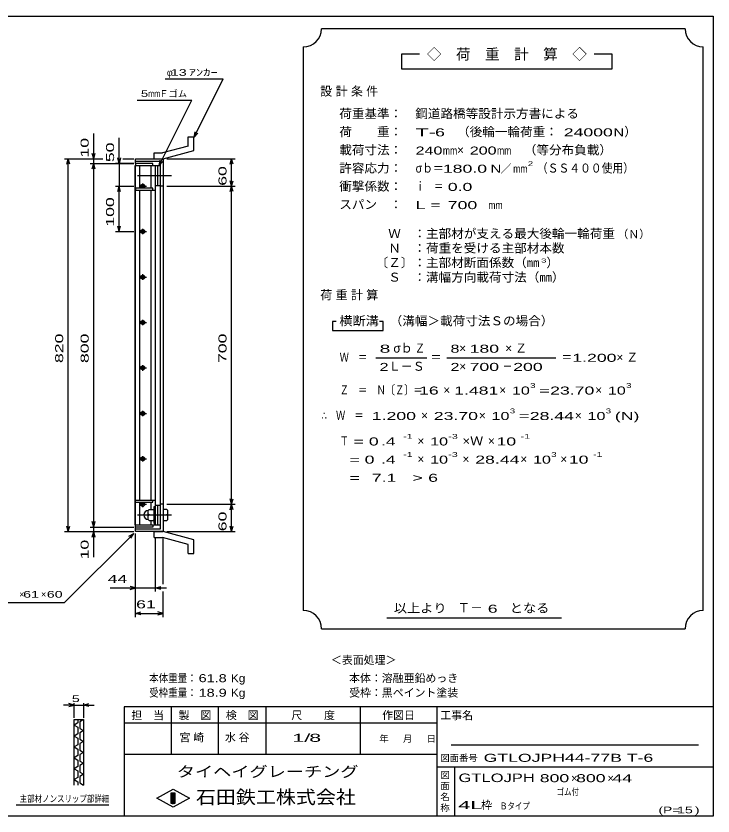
# Model space of a CAD drawing. Units: millimetres, scale not verified. Extents: x -1456 to 1385, y -1026 to 843.
# Drawn here: x -149 to 1385, y -917 to 843 of the extents above; entities that cross this region are included whole.
import ezdxf
from ezdxf.enums import TextEntityAlignment as Align

# ---------------------------------------------------------------- set-up
doc = ezdxf.new("R2010")
doc.units = ezdxf.units.MM
doc.header["$LTSCALE"] = 8
doc.linetypes.add('CHAIN', pattern=[18.5, 12, -1.5, 3.5, -1.5])
for name, color, linetype, lineweight in [('0_2', 150, 'Continuous', 25), ('16', 3, 'Continuous', 25), ('19', 6, 'Continuous', 25), ('22', 4, 'Continuous', 25), ('24', 2, 'Continuous', 25), ('32', 4, 'Continuous', 25)]:
    doc.layers.add(name, color=color, linetype=linetype, lineweight=lineweight)
doc.styles.add('ベクトル', font='')
doc.styles.get('ベクトル').set_extended_font_data('ベクトル')

msp = doc.modelspace()

# ---------------------------------------------------------------- linework, layer by layer
at = {"layer": '0_2'}
for p, q in [((-1383.2, 842.8), (1384.8, 842.8)), ((1384.8, 842.8), (1384.8, -917.2)), ((1384.8, -677.2), (88.8, -677.2)), ((88.8, -677.2), (88.8, -917.2)), ((192.8, -677.2), (192.8, -781.2)), ((296.8, -781.2), (296.8, -677.2)), ((400.8, -677.2), (400.8, -781.2)), ((608.8, -781.2), (608.8, -677.2)), ((776.8, -677.2), (776.8, -917.2)), ((776.8, -713.2), (88.8, -713.2)), ((1352.8, -761.2), (808.8, -761.2)), ((88.8, -781.2), (776.8, -781.2)), ((776.8, -809.2), (1384.8, -809.2)), ((816.8, -917.2), (816.8, -809.2)), ((160.8, -878), (196.8, -858)), ((196.8, -858), (232.8, -878)), ((196.8, -898), (160.8, -878)), ((192.8, -866), (200.8, -866)), ((192.8, -890), (192.8, -866)), ((192.8, -866), (194.4, -866)), ((194.4, -866), (194.4, -890)), ((196, -890), (196, -866)), ((196, -866), (197.6, -866)), ((232.8, -878), (196.8, -898)), ((197.6, -866), (197.6, -890)), ((199.2, -890), (199.2, -866)), ((199.2, -866), (200.8, -866)), ((200.8, -866), (200.8, -890)), ((200.8, -866), (200.8, -890)), ((200.8, -890), (192.8, -890)), ((194.4, -890), (196, -890)), ((197.6, -890), (199.2, -890)), ((1384.8, -917.2), (-1383.2, -917.2))]:
    msp.add_line(p, q, dxfattribs=at)
at = {"layer": '16'}
for p, q in [((113.3, -277), (113.3, 514)), ((113.3, 514), (114, 514)), ((152, 518.5), (114, 518.5)), ((114, 518.5), (114, 514)), ((114, 514), (152, 514)), ((114, -277), (114, 514)), ((114, 514), (158, 514)), ((123.5, 464), (123.5, 514)), ((148.5, 464), (148.5, 514)), ((152, 514), (152, 518.5)), ((158, -277), (158, 514)), ((158, 514), (163, 514)), ((163, 470), (163, 514)), ((163, 514), (169, 514)), ((169, 470), (169, 514)), ((114, 464), (114, 459.5)), ((152, 464), (114, 464)), ((114, 459.5), (158, 459.5)), ((122, 468.5), (138, 468.5)), ((123.5, -222.5), (123.5, 459.5)), ((128, 471.5), (132, 471.5)), ((128, 465.5), (132, 465.5)), ((130, 464), (130, 474.5)), ((148.5, -222.5), (148.5, 459.5)), ((152, 459.5), (152, 464)), ((158, 470), (163, 470)), ((163, 470), (169, 470)), ((128, 371.5), (132, 371.5)), ((130, 362.5), (130, 374.5)), ((122, 368.5), (138, 368.5)), ((128, 365.5), (132, 365.5)), ((122, 268.5), (138, 268.5)), ((128, 271.5), (132, 271.5)), ((128, 265.5), (132, 265.5)), ((130, 262.5), (130, 274.5)), ((122, 168.5), (138, 168.5)), ((128, 171.5), (132, 171.5)), ((128, 165.5), (132, 165.5)), ((130, 162.5), (130, 174.5)), ((128, 71.5), (132, 71.5)), ((130, 62.5), (130, 74.5)), ((122, 68.5), (138, 68.5)), ((128, 65.5), (132, 65.5)), ((122, -31.5), (138, -31.5)), ((128, -28.5), (132, -28.5)), ((128, -34.5), (132, -34.5)), ((130, -37.5), (130, -25.5)), ((122, -131.5), (138, -131.5)), ((128, -128.5), (132, -128.5)), ((128, -134.5), (132, -134.5)), ((130, -137.5), (130, -125.5)), ((114, -227), (114, -222.5)), ((114, -222.5), (158, -222.5)), ((114, -227), (152, -227)), ((123.5, -277), (123.5, -227)), ((128, -228.5), (132, -228.5)), ((130, -237.5), (130, -227)), ((148.5, -242), (148.5, -227)), ((152, -227), (152, -222.5)), ((122, -231.5), (138, -231.5)), ((128, -234.5), (132, -234.5)), ((144, -243), (142, -245)), ((142, -265), (142, -245)), ((144, -243), (153, -243)), ((155, -245), (153, -243)), ((155, -273.5), (155, -236.5)), ((155, -236.5), (158, -236.5)), ((158, -233), (163, -233)), ((158, -273.5), (158, -236.5)), ((163, -277), (163, -233)), ((163, -233), (169, -233)), ((169, -277), (169, -233)), ((144, -255), (142, -253)), ((144, -255), (142, -257)), ((144, -255), (153, -255)), ((153, -255), (155, -253)), ((155, -257), (153, -255)), ((113.3, -277), (114, -277)), ((114, -277), (152, -277)), ((114, -281.5), (114, -277)), ((114, -277), (158, -277)), ((152, -281.5), (114, -281.5)), ((144, -267), (142, -265)), ((144, -267), (153, -267)), ((148.5, -277), (148.5, -268)), ((152, -277), (152, -281.5)), ((153, -267), (155, -265)), ((155, -273.5), (158, -273.5)), ((158, -277), (163, -277)), ((163, -277), (169, -277))]:
    msp.add_line(p, q, dxfattribs=at)
at = {"layer": '16', "linetype": 'CHAIN'}
for p, q in [((118.4, 492), (193.4, 492)), ((118.4, -255), (193.4, -255))]:
    msp.add_line(p, q, dxfattribs=at)
at = {"layer": '16'}
for centre, radius, start, end in [((128, 468.5), 3, 90, 270), ((130, 468.5), 4, 46.6, 133.4), ((130, 468.5), 4, 226.6, 313.4), ((132, 468.5), 3, 270, 90), ((128, 368.5), 3, 90, 270), ((130, 368.5), 4, 46.6, 133.4), ((132, 368.5), 3, 270, 90), ((130, 368.5), 4, 226.6, 313.4), ((128, 268.5), 3, 90, 270), ((130, 268.5), 4, 46.6, 133.4), ((130, 268.5), 4, 226.6, 313.4), ((132, 268.5), 3, 270, 90), ((128, 168.5), 3, 90, 270), ((130, 168.5), 4, 46.6, 133.4), ((130, 168.5), 4, 226.6, 313.4), ((132, 168.5), 3, 270, 90), ((128, 68.5), 3, 90, 270), ((130, 68.5), 4, 46.6, 133.4), ((132, 68.5), 3, 270, 90), ((130, 68.5), 4, 226.6, 313.4), ((128, -31.5), 3, 90, 270), ((130, -31.5), 4, 46.6, 133.4), ((130, -31.5), 4, 226.6, 313.4), ((132, -31.5), 3, 270, 90), ((128, -131.5), 3, 90, 270), ((130, -131.5), 4, 46.6, 133.4), ((130, -131.5), 4, 226.6, 313.4), ((132, -131.5), 3, 270, 90), ((128, -231.5), 3, 90, 270), ((130, -231.5), 4, 46.6, 133.4), ((132, -231.5), 3, 270, 90), ((130, -231.5), 4, 226.6, 313.4), ((142, -255), 10, 90, 270)]:
    msp.add_arc(centre, radius, start, end, dxfattribs=at)
at = {"layer": '19'}
for p, q in [((229.6, 576.6), (242.6, 576.6)), ((229.6, 556.6), (229.6, 576.6)), ((242.6, 546.6), (242.6, 576.6)), ((229.6, 556.6), (173.3, 541.5)), ((175, 528.5), (242.6, 546.6)), ((114, 518.5), (114, 528.5)), ((114, 528.5), (175, 528.5)), ((155, 541.5), (173.3, 541.5)), ((155, 528.5), (155, 541.5)), ((155, 528.5), (175, 528.5)), ((175, 528.5), (175, -291.5)), ((169, 522.5), (114, 522.5)), ((169, -285.5), (169, 522.5)), ((175, 468.5), (169, 468.5)), ((175, -231.5), (169, -231.5)), ((183, -243), (175, -243)), ((175, -243), (175, -267)), ((185, -245), (183, -243)), ((185, -265), (185, -245)), ((175, -255), (183, -255)), ((185, -253), (183, -255)), ((183, -255), (185, -257)), ((114, -291.5), (114, -281.5)), ((175, -267), (183, -267)), ((183, -267), (185, -265)), ((114, -285.5), (169, -285.5)), ((175, -291.5), (114, -291.5)), ((155, -291.5), (175, -291.5)), ((155, -304.5), (155, -291.5)), ((242.6, -309.6), (175, -291.5)), ((155, -304.5), (173.3, -304.5)), ((229.6, -319.6), (173.3, -304.5)), ((242.6, -339.6), (242.6, -309.6)), ((229.6, -339.6), (229.6, -319.6)), ((229.6, -339.6), (242.6, -339.6))]:
    msp.add_line(p, q, dxfattribs=at)
at = {"layer": '22'}
for p, q in [((179, 704.5), (307, 704.5)), ((243, 576.5), (307, 704.5)), ((118, 658), (238, 658)), ((166, 514), (238, 658)), ((22, 528.5), (22, 584.5)), ((243, 576.5), (245.4, 588.2)), ((243, 576.5), (251, 585.3)), ((78, 518.5), (78, 574.5)), ((-42, 528.5), (42, 528.5)), ((-37.2, 516.5), (-34, 528.5)), ((-30.8, 516.5), (-34, 528.5)), ((-34, -291.5), (-34, 528.5)), ((14, 528.5), (42, 528.5)), ((22, 528.5), (18.8, 540.5)), ((22, 528.5), (25.2, 540.5)), ((22, 518.5), (22, 528.5)), ((78, 518.5), (74.8, 530.5)), ((81.2, 530.5), (78, 518.5)), ((86, 528.5), (110, 528.5)), ((86, 528.5), (110, 528.5)), ((183, 528.5), (333.4, 528.5)), ((322.2, 516.5), (325.4, 528.5)), ((328.6, 516.5), (325.4, 528.5)), ((325.4, 468.5), (325.4, 528.5)), ((14, 518.5), (110, 518.5)), ((18.8, 506.5), (22, 518.5)), ((25.2, 506.5), (22, 518.5)), ((22, -281.5), (22, 518.5)), ((110, 518.5), (70, 518.5)), ((78, 518.5), (78, 468.5)), ((166, 514), (168.4, 525.7)), ((166, 514), (174, 522.8)), ((325.4, 468.5), (322.2, 480.5)), ((325.4, 468.5), (328.6, 480.5)), ((70, 468.5), (110, 468.5)), ((74.8, 456.5), (78, 468.5)), ((81.2, 456.5), (78, 468.5)), ((78, 368.5), (78, 468.5)), ((183, 468.5), (333.4, 468.5)), ((322.2, 456.5), (325.4, 468.5)), ((328.6, 456.5), (325.4, 468.5)), ((325.4, -231.5), (325.4, 468.5)), ((78, 368.5), (74.8, 380.5)), ((78, 368.5), (81.2, 380.5)), ((70, 368.5), (110, 368.5)), ((325.4, -231.5), (322.2, -219.5)), ((325.4, -231.5), (328.6, -219.5)), ((183, -231.5), (333.4, -231.5)), ((322.2, -243.5), (325.4, -231.5)), ((328.6, -243.5), (325.4, -231.5)), ((325.4, -291.5), (325.4, -231.5)), ((-34, -291.5), (-37.2, -279.5)), ((-34, -291.5), (-30.8, -279.5)), ((14, -281.5), (110, -281.5)), ((22, -281.5), (18.8, -269.5)), ((22, -281.5), (25.2, -269.5)), ((22, -291.5), (22, -281.5)), ((325.4, -291.5), (322.2, -279.5)), ((325.4, -291.5), (328.6, -279.5)), ((-42, -291.5), (110, -291.5)), ((-42, -447.5), (110, -295.5)), ((14, -291.5), (110, -291.5)), ((18.8, -303.5), (22, -291.5)), ((25.2, -303.5), (22, -291.5)), ((22, -347.5), (22, -291.5)), ((99.6, -301.9), (110, -295.5)), ((103.6, -305.9), (110, -295.5)), ((114, -423.5), (114, -295.5)), ((114, -479.5), (114, -295.5)), ((183, -291.5), (333.4, -291.5)), ((158, -423.5), (158, -306.9)), ((175, -407.5), (175, -306.9)), ((58, -415.5), (114, -415.5)), ((114, -415.5), (102, -412.3)), ((102, -418.7), (114, -415.5)), ((114, -415.5), (158, -415.5)), ((158, -415.5), (170, -412.3)), ((170, -418.7), (158, -415.5)), ((158, -415.5), (182, -415.5)), ((175, -479.5), (175, -423.5)), ((-202, -447.5), (-42, -447.5)), ((114, -471.5), (126, -468.3)), ((126, -474.7), (114, -471.5)), ((114, -471.5), (175, -471.5)), ((175, -471.5), (163, -468.3)), ((163, -474.7), (175, -471.5))]:
    msp.add_line(p, q, dxfattribs=at)
at = {"layer": '24', "color": 4}
for p, q in [((1323.2, 814.8), (523.2, 814.8)), ((483.2, 774.8), (483.2, -465.2)), ((1363.2, -465.2), (1363.2, 774.8)), ((739.2, 758.8), (699.2, 758.8)), ((699.2, 758.8), (699.2, 726.8)), ((1163.2, 758.8), (1123.2, 758.8)), ((1163.2, 726.8), (1163.2, 758.8)), ((699.2, 726.8), (1163.2, 726.8)), ((555.2, 170.8), (547.2, 170.8)), ((547.2, 170.8), (547.2, 150.8)), ((659.2, 170.8), (651.2, 170.8)), ((659.2, 150.8), (659.2, 170.8)), ((547.2, 150.8), (659.2, 150.8)), ((643.2, 90.8), (755.2, 90.8)), ((799.2, 90.8), (1039.2, 90.8)), ((667.2, -481.2), (1051.2, -481.2)), ((523.2, -505.2), (1323.2, -505.2))]:
    msp.add_line(p, q, dxfattribs=at)
for centre, start, end in [((483.2, 814.8), 270, 0), ((1363.2, 814.8), 180, 270), ((483.2, -505.2), 0, 90), ((1363.2, -505.2), 90, 180)]:
    msp.add_arc(centre, 40, start, end, dxfattribs=at)
at = {"layer": '32'}
for p, q in [((-20.8, -673.2), (-44.8, -673.2)), ((-20.8, -673.2), (-32.8, -670)), ((-32.8, -676.4), (-20.8, -673.2)), ((-20.8, -701.2), (-20.8, -669.2)), ((-20.8, -673.2), (-0.8, -673.2)), ((-0.8, -669.2), (-0.8, -701.2)), ((-0.8, -673.2), (11.2, -670)), ((11.2, -676.4), (-0.8, -673.2)), ((-0.8, -673.2), (23.2, -673.2)), ((-20.8, -705.2), (-0.8, -705.2)), ((-20.8, -849.2), (-20.8, -705.2)), ((-12.8, -712.4), (-20.8, -717.2)), ((-20.8, -717.2), (-12.8, -722)), ((-12.8, -705.2), (-12.8, -712.4)), ((-0.8, -705.2), (-8.8, -710)), ((-8.8, -710), (-8.8, -724.4)), ((-0.8, -705.2), (-0.8, -849.2)), ((-12.8, -736.4), (-20.8, -741.2)), ((-12.8, -722), (-12.8, -736.4)), ((-8.8, -724.4), (-0.8, -729.2)), ((-0.8, -729.2), (-8.8, -734)), ((-8.8, -734), (-8.8, -748.4)), ((-20.8, -741.2), (-12.8, -746)), ((-12.8, -746), (-12.8, -760.4)), ((-8.8, -748.4), (-0.8, -753.2)), ((-0.8, -753.2), (-8.8, -758)), ((-12.8, -760.4), (-20.8, -765.2)), ((-20.8, -765.2), (-12.8, -770)), ((-12.8, -770), (-12.8, -784.4)), ((-8.8, -758), (-8.8, -772.4)), ((-8.8, -772.4), (-0.8, -777.2)), ((-12.8, -784.4), (-20.8, -789.2)), ((-20.8, -789.2), (-12.8, -794)), ((-0.8, -777.2), (-8.8, -782)), ((-8.8, -782), (-8.8, -796.4)), ((-12.8, -808.4), (-20.8, -813.2)), ((-12.8, -794), (-12.8, -808.4)), ((-8.8, -796.4), (-0.8, -801.2)), ((-0.8, -801.2), (-8.8, -806)), ((-8.8, -806), (-8.8, -820.4)), ((-20.8, -813.2), (-12.8, -818)), ((-12.8, -818), (-12.8, -832.4)), ((-8.8, -820.4), (-0.8, -825.2)), ((-0.8, -825.2), (-8.8, -830)), ((-12.8, -832.4), (-20.8, -837.2)), ((-20.8, -837.2), (-12.8, -842)), ((-12.8, -842), (-12.8, -849.2)), ((-8.8, -830), (-8.8, -844.4)), ((-8.8, -844.4), (-0.8, -849.2)), ((55.2, -893.2), (-148.8, -893.2))]:
    msp.add_line(p, q, dxfattribs=at)

# ---------------------------------------------------------------- texts
at = {"layer": '0_2', "style": 'ベクトル'}
for s, height, p in [('担\u3000当', 17.6, (104.8, -695.6)), ('製\u3000図', 17.6, (208.8, -695.6)), ('検\u3000図', 17.6, (312.8, -695.6)), ('尺\u3000\u3000度', 17.6, (456.8, -695.6)), ('作図日', 17.6, (656.8, -695.6)), ('工事名', 17.6, (784.8, -695.6)), ('年', 14.7, (650.4, -747.2)), ('月', 14.7, (702.4, -747.2)), ('日', 14.7, (754.4, -747.2)), ('図面番号', 14.66, (784.8, -789.6)), ('図', 14.7, (784.8, -827.2)), ('面', 14.7, (784.8, -851.2)), ('名', 14.7, (784.8, -875.2)), ('称', 14.7, (784.8, -899.2))]:
    msp.add_text(s, height=height, dxfattribs=at).set_placement(p, align=Align.MIDDLE_LEFT)
at = {"layer": '0_2', "color": 222, "style": 'ベクトル'}
for s, height, width, p in [('タイヘイグレーチング', 23.46, 1.25, (204.8, -819.6)), ('石田鉄工株式会社', 29.33, 1.1, (246.8, -875.6))]:
    msp.add_text(s, height=height, dxfattribs=dict(at, width=width)).set_placement(p, align=Align.MIDDLE_LEFT)
at = {"layer": '22', "color": 2, "style": 'ベクトル'}
for s, height, p in [('φ', 14.7, (183, 718.5)), ('Ｆゴム', 14.66, (166, 672)), ('×', 14.7, (-142, -429.5)), ('×', 14.7, (-94, -429.5)), ('＜表面処理＞', 17.6, (544, -574)), ('本体：', 17.6, (584, -614)), ('溶融亜鉛めっき', 17.6, (656, -614)), ('受枠：', 17.6, (584, -646)), ('黒ペイント塗装', 17.6, (656, -646)), ('×', 17.6, (1072.8, -834)), ('×', 17.6, (1152.8, -834)), ('枠', 17.6, (874.4, -893.2))]:
    msp.add_text(s, height=height, dxfattribs=at).set_placement(p, align=Align.MIDDLE_LEFT)
for s, height, width, p in [(' 13 ', 14.66, 1.6, (183, 718.5)), ('ｱﾝｶｰ', 14.66, 1.6, (231, 718.5)), ('5', 14.7, 1.45, (126, 672)), ('mm', 14.66, 0.75, (142, 672)), (' 44 ', 17.6, 1.65, (42, -395.5)), (' 61 ', 14.66, 1.6, (-142, -429.5)), (' 60 ', 14.66, 1.6, (-90, -429.5)), (' 61 ', 17.6, 1.65, (104.5, -451.5)), ('本体重量：', 17.6, 0.85, (144, -614)), (' 61.8', 17.6, 1.35, (244, -614)), ('Kg', 17.6, 1.1, (324, -614)), ('受枠重量：', 17.6, 0.85, (144, -646)), (' 18.9', 17.6, 1.35, (244, -646)), ('Kg', 17.6, 1.1, (324, -646)), ('1/', 17.6, 2, (459.2, -745.2)), (' 8 ', 17.6, 2, (483.2, -745.2)), ('GTLOJPH44-77B T-6              ', 17.6, 1.65, (880, -789.2)), ('GTLOJPH', 18.77, 1.45, (824.8, -833.2)), (' 800 ', 17.6, 1.65, (992.8, -834)), (' 800 ', 17.6, 1.65, (1072.8, -834)), (' 44 ', 17.6, 1.65, (1152.8, -834)), ('ゴム付', 14.66, 0.8, (1040.8, -864)), ('4L', 17.6, 2.05, (824, -893.2)), ('Ｂタイプ', 14.66, 0.8, (916, -895.2)), ('(P=', 14.66, 1.55, (1264.8, -904)), (' 15 ', 14.66, 1.6, (1296.8, -904)), (')', 14.7, 1.6, (1344.8, -904))]:
    msp.add_text(s, height=height, dxfattribs=dict(at, width=width)).set_placement(p, align=Align.MIDDLE_LEFT)
at = {"layer": '22', "color": 2, "style": 'ベクトル', "width": 1.65}
for s, p in [(' 10 ', (2, 520.5)), (' 50 ', (58, 510.5)), (' 60 ', (305.4, 458.5)), (' 100 ', (58, 368.5)), (' 820 ', (-54, 68.5)), (' 800 ', (2, 68.5)), (' 700 ', (305.4, 68.5)), (' 60 ', (305.4, -301.5)), (' 10 ', (2, -363.5))]:
    msp.add_text(s, height=17.6, rotation=90, dxfattribs=at).set_placement(p, align=Align.MIDDLE_LEFT)
at = {"layer": '22', "color": 2, "char_height": 17.6, "attachment_point": 4, "style": 'ベクトル'}
for s, insert in [('\\T1.25;宮崎\u3000', (210.8, -745.2)), ('\\T1.25;水谷\u3000', (310.8, -745.2))]:
    msp.add_mtext(s, dxfattribs=dict(at, insert=insert))
at = {"layer": '24', "style": 'ベクトル'}
for s, height, p in [('◇\u3000荷\u3000重\u3000計\u3000算\u3000◇', 23.46, (755.2, 758.8)), ('）', 19.4, (1189.6, 588)), ('×', 19.4, (821.6, 548)), ('／', 17.6, (917.2, 506.8)), ('（Ｎ）', 17.6, (1174.4, 362.8)), ('）', 19.4, (1018.4, 300)), ('σｂ', 19.35, (681.6, 112)), ('×', 19.4, (826.4, 112)), ('Ｌ－Ｓ', 19.35, (671.2, 72)), ('×', 19.4, (826.4, 72)), ('×', 19.4, (791.2, 20)), ('×', 19.4, (914.4, 20)), ('×', 19.4, (1125.6, 20)), ('×', 19.4, (742.4, -36)), ('×', 19.4, (869.6, -36)), ('×', 19.4, (1080.8, -36)), ('×', 19.4, (734.4, -92)), ('×', 19.4, (889.6, -92)), ('×', 19.4, (734.4, -132)), ('×', 19.4, (833.6, -132)), ('×', 19.4, (960.8, -132)), ('×', 19.4, (1048.8, -132)), ('Ｔ－', 20.53, (822.4, -459.2))]:
    msp.add_text(s, height=height, dxfattribs=at).set_placement(p, align=Align.MIDDLE_LEFT)
for s, height, width, p in [('荷重基準：\u3000', 19.35, 1.05, (562.4, 628)), ('鋼道路橋等設計示方書による', 19.35, 1.05, (729.6, 628)), ('荷\u3000\u3000重：\u3000', 19.35, 1.05, (562.4, 588)), ('（後輪一輪荷重：', 19.35, 1.05, (821.6, 588)), ('T-', 17.6, 2, (730.4, 586.8)), (' 6 ', 17.6, 1.65, (762.4, 586.8)), (' 24000', 17.6, 1.65, (1045.6, 586.8)), ('N', 17.6, 1.4, (1165.6, 586.8)), ('載荷寸法：\u3000', 19.35, 1.05, (562.4, 548)), ('240', 17.6, 1.5, (730.4, 546.8)), ('mm', 17.6, 0.8, (790.4, 546.8)), ('200', 17.6, 1.5, (849.6, 546.8)), ('mm', 17.6, 0.8, (909.6, 546.8)), ('\u3000（等分布負載）', 19.35, 1.05, (940.8, 548)), ('許容応力：\u3000', 19.35, 1.05, (562.4, 508)), ('σｂ＝', 19.35, 0.9, (730.4, 508)), ('180.0', 17.6, 1.65, (790.4, 506.8)), ('N', 17.6, 1.4, (895.2, 506.8)), ('mm', 17.6, 0.8, (945.2, 506.8)), ('2', 10.6, 1.5, (977.2, 518)), ('（ＳＳ４００使用）', 19.35, 0.9, (997.2, 508)), ('衝撃係数：\u3000', 19.35, 1.05, (562.4, 468)), ('ｉ\u3000＝', 19.35, 0.75, (730.4, 468)), (' 0.0', 17.6, 1.65, (790.4, 466.8)), ('スパン\u3000：\u3000', 19.35, 1.05, (562.4, 428)), ('L =', 17.6, 1.65, (730.4, 426.8)), (' 700 ', 17.6, 1.65, (790.4, 426.8)), ('mm', 17.6, 0.8, (890.4, 426.8)), ('\u3000Ｗ\u3000：主部材が支える最大後輪一輪荷重', 19.35, 1.05, (642.4, 364)), ('\u3000Ｎ\u3000：荷重を受ける主部材本数', 19.35, 1.05, (642.4, 332)), ('〔Ｚ〕：主部材断面係数（㎜', 19.35, 1.05, (642.4, 300)), ('3', 8.8, 1.8, (1006.4, 304.8)), ('\u3000Ｓ\u3000：溝幅方向載荷寸法（㎜）', 19.35, 1.05, (642.4, 268)), ('横断溝', 19.35, 1.1, (562.4, 172)), ('\u3000（溝幅＞載荷寸法Ｓの場合）', 19.35, 1.05, (645.6, 172)), ('8', 17.6, 1.8, (651.2, 110.8)), ('Ｚ', 19.4, 0.9, (728, 112)), ('8', 17.6, 1.5, (807.2, 110.8)), (' 180 ', 17.6, 1.65, (838.4, 110.8)), ('Ｗ\u3000＝', 19.35, 0.75, (563.2, 92)), ('＝', 19.4, 0.9, (763.2, 92)), ('＝', 19.4, 0.9, (1051.2, 92)), ('1.200', 17.6, 1.65, (1075.2, 90.8)), ('2', 17.6, 1.5, (651.2, 70.8)), ('2', 17.6, 1.5, (807.2, 70.8)), (' 700 ', 17.6, 1.65, (838.4, 70.8)), ('－', 19.4, 0.75, (922.4, 72)), (' 200 ', 17.6, 1.65, (934.4, 70.8)), ('3', 10.6, 1.5, (982.4, 30)), ('3', 10.6, 1.5, (1193.6, 30)), ('Ｚ\u3000＝\u3000Ｎ〔Ｚ〕＝', 19.35, 0.75, (563.2, 20)), (' 16 ', 17.6, 1.65, (727.2, 18.8)), ('1.481', 17.6, 1.65, (815.2, 18.8)), ('10', 17.6, 1.5, (942.4, 18.8)), ('=', 17.6, 1.7, (1002.4, 18.8)), ('23.70', 17.6, 1.65, (1026.4, 18.8)), ('10', 17.6, 1.5, (1153.6, 18.8)), ('∴\u3000Ｗ\u3000＝', 19.35, 0.75, (523.2, -36)), (' 1.200', 17.6, 1.65, (623.2, -37.2)), ('23.70', 17.6, 1.65, (770.4, -37.2)), ('10', 17.6, 1.5, (897.6, -37.2)), ('3', 10.6, 1.5, (937.6, -26)), ('=', 17.6, 1.7, (957.6, -37.2)), ('28.44', 17.6, 1.65, (981.6, -37.2)), ('10', 17.6, 1.5, (1108.8, -37.2)), ('3', 10.6, 1.5, (1148.8, -26)), ('(N)', 17.6, 1.65, (1168.8, -37.2)), ('Ｔ', 19.4, 0.75, (563.2, -92)), (' = 0', 17.6, 1.65, (583.2, -93.2)), (' .4 ', 17.6, 1.65, (643.2, -93.2)), ('-1', 10.56, 1.65, (703.2, -82)), ('10', 17.6, 1.5, (762.4, -93.2)), ('-3', 10.56, 1.65, (802.4, -82)), ('×Ｗ', 19.35, 1.1, (833.6, -92)), (' 10 ', 17.6, 1.65, (897.6, -93.2)), ('-1', 10.56, 1.65, (961.6, -82)), ('-1', 10.56, 1.65, (703.2, -122)), ('-3', 10.56, 1.65, (802.4, -122)), ('3', 10.6, 1.5, (1028.8, -122)), ('-1', 10.56, 1.65, (1120.8, -122)), ('  = 0', 17.6, 1.65, (563.2, -133.2)), (' .4 ', 17.6, 1.65, (643.2, -133.2)), ('10', 17.6, 1.5, (762.4, -133.2)), ('28.44', 17.6, 1.65, (861.6, -133.2)), ('10', 17.6, 1.5, (988.8, -133.2)), (' 10 ', 17.6, 1.65, (1056.8, -133.2)), ('  =', 17.6, 1.65, (563.2, -173.2)), (' 7.1', 17.6, 1.65, (623.2, -173.2)), ('>', 17.6, 1.7, (723.2, -173.2)), (' 6 ', 17.6, 1.65, (747.2, -173.2)), ('以上より\u3000', 19.35, 1.1, (682.4, -460)), (' 6 ', 17.6, 1.65, (878.4, -461.2)), ('となる', 19.35, 1.1, (937.6, -460))]:
    msp.add_text(s, height=height, dxfattribs=dict(at, width=width)).set_placement(p, align=Align.MIDDLE_LEFT)
at = {"layer": '24', "char_height": 19.35, "attachment_point": 4, "style": 'ベクトル'}
for s, insert in [('\\T1.28;設計条件', (520.4, 676)), ('\\T1.28;荷重計算', (520.4, 228)), ('\\T1.42;×Ｚ', (927.6, 112)), ('\\T1.42;×Ｚ', (1172.4, 92))]:
    msp.add_mtext(s, dxfattribs=dict(at, insert=insert))
at = {"layer": '32', "color": 2, "style": 'ベクトル'}
for s, width, p in [(' 5 ', 1.6, (-34.8, -659.2)), ('主部材ノンスリップ部詳細', 0.8, (-140.8, -879.2))]:
    msp.add_text(s, height=14.66, dxfattribs=dict(at, width=width)).set_placement(p, align=Align.MIDDLE_LEFT)

doc.saveas('drawing.dxf')
